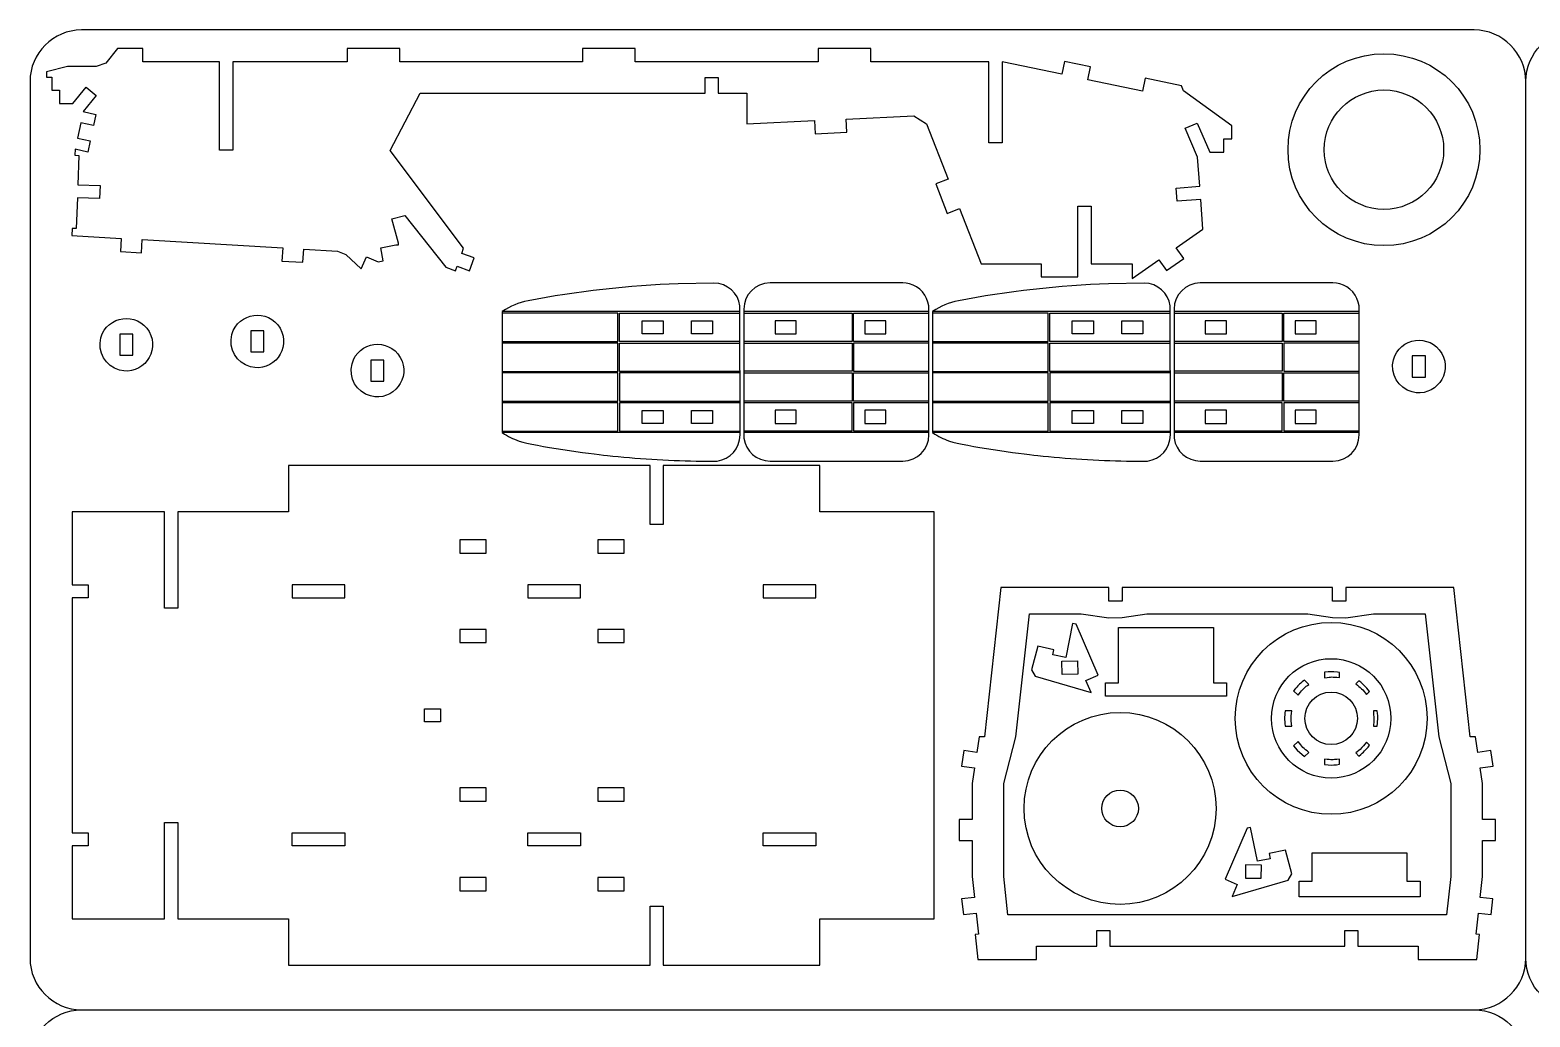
# Model space of a CAD drawing. Extents: x 502 to 1082, y 369 to 749.
# Drawn here: x 502.5 to 793.3, y 557.5 to 748.9 of the extents above; entities that cross this region are included whole.
import ezdxf

# ---------------------------------------------------------------- set-up
doc = ezdxf.new("R2010")
doc.units = 0
doc.layers.get('0').update_dxf_attribs({"linetype": 'CONTINUOUS'})

msp = doc.modelspace()

# ---------------------------------------------------------------- linework, layer by layer
at = {"color": 0}
for p, q in [((782.48309, 748.88835), (512.48319, 748.88835)), ((502.48309, 738.88835), (502.48309, 568.88835)), ((792.48319, 568.88835), (792.48319, 738.88835)), ((792.48319, 568.88835), (792.48319, 738.88835)), ((640.16899, 694.27045), (594.04939, 694.26995)), ((616.47729, 693.96415), (594.04939, 693.96395)), ((616.47739, 688.48175), (616.47729, 693.96415)), ((616.78329, 693.96415), (640.16899, 693.96445)), ((616.78329, 688.48175), (616.78329, 693.96415)), ((676.78059, 694.28615), (640.86089, 694.28565)), ((640.86089, 693.97965), (661.86079, 693.97995)), ((661.86079, 693.97995), (661.86089, 688.49755)), ((662.16679, 693.97995), (676.78059, 693.98015)), ((662.16689, 688.49755), (662.16679, 693.97995)), ((723.59219, 694.27045), (677.47259, 694.26995)), ((699.90049, 693.96415), (677.47259, 693.96395)), ((699.90059, 688.48175), (699.90049, 693.96415)), ((700.20649, 693.96415), (723.59219, 693.96445)), ((700.20649, 688.48175), (700.20649, 693.96415)), ((760.20389, 694.28615), (724.28419, 694.28565)), ((724.28419, 693.97965), (745.28409, 693.97995)), ((745.28409, 693.97995), (745.28419, 688.49755)), ((745.59009, 693.97995), (760.20389, 693.98015)), ((745.59019, 688.49755), (745.59009, 693.97995)), ((594.04939, 688.48155), (616.47739, 688.48175)), ((616.47739, 688.17575), (594.04939, 688.17555)), ((616.47739, 682.69335), (616.47739, 688.17575)), ((640.16899, 688.48205), (616.78329, 688.48175)), ((616.78339, 688.17575), (640.16899, 688.17605)), ((616.78339, 682.69335), (616.78339, 688.17575)), ((661.86089, 688.49755), (640.86089, 688.49725)), ((640.86089, 688.19125), (661.86089, 688.19155)), ((661.86089, 688.19155), (661.86099, 682.70915)), ((676.78079, 688.49775), (662.16689, 688.49755)), ((676.78079, 688.19175), (662.16689, 688.19155)), ((662.16689, 688.19155), (662.16699, 682.70915)), ((677.47259, 688.48155), (699.90059, 688.48175)), ((699.90059, 688.17575), (677.47259, 688.17555)), ((699.90059, 682.69335), (699.90059, 688.17575)), ((723.59229, 688.48205), (700.20649, 688.48175)), ((700.20659, 688.17575), (723.59229, 688.17605)), ((700.20659, 682.69335), (700.20659, 688.17575)), ((745.28419, 688.49755), (724.28419, 688.49725)), ((724.28419, 688.19125), (745.28419, 688.19155)), ((745.28419, 688.19155), (745.28429, 682.70915)), ((760.20409, 688.49775), (745.59019, 688.49755)), ((760.20409, 688.19175), (745.59019, 688.19155)), ((745.59019, 688.19155), (745.59029, 682.70915)), ((594.04949, 682.69315), (616.47739, 682.69335)), ((616.47739, 682.38735), (594.04949, 682.38715)), ((616.47749, 676.90495), (616.47739, 682.38735)), ((640.16899, 682.69365), (616.78339, 682.69335)), ((640.16899, 682.38765), (616.78339, 682.38735)), ((616.78339, 682.38735), (616.78349, 676.90495)), ((661.86099, 682.70915), (640.86099, 682.70885)), ((640.86099, 682.40285), (661.86099, 682.40315)), ((661.86099, 682.40315), (661.86109, 676.92075)), ((662.16699, 682.70915), (676.78079, 682.70935)), ((662.16699, 682.40315), (676.78079, 682.40335)), ((662.16699, 676.92075), (662.16699, 682.40315)), ((677.47269, 682.69315), (699.90059, 682.69335)), ((699.90059, 682.38735), (677.47269, 682.38715)), ((699.90069, 676.90495), (699.90059, 682.38735)), ((723.59229, 682.69365), (700.20659, 682.69335)), ((723.59229, 682.38765), (700.20659, 682.38735)), ((700.20659, 682.38735), (700.20669, 676.90495)), ((745.28429, 682.70915), (724.28429, 682.70885)), ((724.28429, 682.40285), (745.28429, 682.40315)), ((745.28429, 682.40315), (745.28439, 676.92075)), ((745.59029, 682.70915), (760.20409, 682.70935)), ((745.59029, 682.40315), (760.20409, 682.40335)), ((745.59029, 676.92075), (745.59029, 682.40315)), ((594.04949, 676.90475), (616.47749, 676.90495)), ((616.47749, 676.59895), (594.04949, 676.59875)), ((616.47749, 671.11655), (616.47749, 676.59895)), ((616.78349, 676.90495), (640.16909, 676.90525)), ((640.16909, 676.59925), (616.78349, 676.59895)), ((616.78349, 676.59895), (616.78349, 671.11655)), ((661.86109, 676.92075), (640.86109, 676.92045)), ((661.86109, 676.61475), (640.86109, 676.61445)), ((661.86109, 671.13235), (661.86109, 676.61475)), ((676.78089, 676.92095), (662.16699, 676.92075)), ((676.78089, 676.61495), (662.16709, 676.61475)), ((662.16709, 676.61475), (662.16709, 671.13235)), ((677.47269, 676.90475), (699.90069, 676.90495)), ((699.90069, 676.59895), (677.47269, 676.59875)), ((699.90069, 671.11655), (699.90069, 676.59895)), ((700.20669, 676.90495), (723.59239, 676.90525)), ((723.59239, 676.59925), (700.20669, 676.59895)), ((700.20669, 676.59895), (700.20669, 671.11655)), ((745.28439, 676.92075), (724.28439, 676.92045)), ((745.28439, 676.61475), (724.28439, 676.61445)), ((745.28439, 671.13235), (745.28439, 676.61475)), ((760.20419, 676.92095), (745.59029, 676.92075)), ((760.20419, 676.61495), (745.59039, 676.61475)), ((745.59039, 676.61475), (745.59039, 671.13235)), ((594.04959, 671.11625), (616.47749, 671.11655)), ((640.16919, 670.81085), (594.04959, 670.81025)), ((616.78349, 671.11655), (640.16919, 671.11675)), ((640.86119, 671.13205), (661.86109, 671.13235)), ((676.78099, 670.82655), (640.86119, 670.82605)), ((662.16709, 671.13235), (676.78099, 671.13255)), ((677.47279, 671.11625), (699.90069, 671.11655)), ((723.59239, 670.81085), (677.47279, 670.81025)), ((700.20669, 671.11655), (723.59239, 671.11675)), ((724.28449, 671.13205), (745.28439, 671.13235)), ((760.20429, 670.82655), (724.28449, 670.82605)), ((745.59039, 671.13235), (760.20429, 671.13255)), ((512.48319, 558.88835), (782.48309, 558.88835)), ((512.48319, 558.88835), (782.48309, 558.88835))]:
    msp.add_line(p, q, dxfattribs=at)
at = {"color": 7}
for p, q in [((519.47849, 745.28785), (517.17399, 742.46685)), ((524.38129, 745.28795), (519.47849, 745.28785)), ((524.38129, 742.73785), (524.38129, 745.28795)), ((574.16259, 745.28805), (563.96279, 745.28805)), ((563.96279, 745.28805), (563.96279, 742.73805)), ((574.16269, 742.73815), (574.16259, 745.28805)), ((619.83319, 745.28825), (609.63329, 745.28805)), ((609.63329, 745.28805), (609.63329, 742.73825)), ((619.83319, 742.73825), (619.83319, 745.28825)), ((665.50369, 745.28835), (655.30389, 745.28835)), ((655.30389, 745.28835), (655.30389, 742.73835)), ((665.50379, 742.73835), (665.50369, 745.28835)), ((509.76209, 741.78065), (505.68309, 740.75895)), ((515.30399, 741.77905), (509.76209, 741.78065)), ((517.17399, 742.46685), (515.30399, 741.77905)), ((539.22739, 742.73785), (524.38129, 742.73785)), ((539.22749, 725.55385), (539.22739, 742.73785)), ((563.96279, 742.73805), (541.77739, 742.73785)), ((541.77739, 742.73785), (541.77739, 725.55385)), ((609.63329, 742.73825), (574.16269, 742.73815)), ((655.30389, 742.73835), (619.83319, 742.73825)), ((688.40609, 742.73835), (665.50379, 742.73835)), ((688.40619, 726.97635), (688.40609, 742.73835)), ((690.95719, 742.73835), (690.95619, 726.97635)), ((702.55979, 740.30325), (690.95719, 742.73835)), ((703.08339, 742.79865), (702.55979, 740.30325)), ((708.07459, 741.75105), (703.08339, 742.79865)), ((707.55099, 739.25565), (708.07459, 741.75105)), ((505.68309, 740.75895), (505.68449, 739.73845)), ((505.68449, 739.73845), (506.70459, 739.73925)), ((506.70459, 739.73925), (506.70379, 737.19015)), ((633.35869, 739.67825), (635.90869, 739.67835)), ((633.35869, 736.61835), (633.35869, 739.67825)), ((635.90869, 739.67835), (635.90869, 736.61835)), ((718.15549, 737.02985), (707.55099, 739.25565)), ((718.67929, 739.52545), (718.15549, 737.02985)), ((725.71909, 738.06425), (718.67929, 739.52545)), ((506.70379, 737.19015), (508.23389, 737.19155)), ((508.23389, 737.19155), (508.23169, 734.64145)), ((510.80069, 734.64075), (513.34209, 737.77585)), ((515.31689, 736.16265), (512.77549, 733.05155)), ((513.34209, 737.77585), (515.31689, 736.16265)), ((572.32319, 725.54705), (578.10559, 736.61815)), ((578.10559, 736.61815), (633.35869, 736.61835)), ((635.90869, 736.61835), (641.45929, 736.61835)), ((641.45929, 736.61835), (641.46969, 730.69795)), ((726.14619, 737.06545), (725.71909, 738.06425)), ((735.48099, 730.30585), (726.14619, 737.06545)), ((508.23169, 734.64145), (510.80069, 734.64075)), ((512.77549, 733.05155), (515.26889, 732.51705)), ((512.31339, 730.89565), (511.67199, 727.90365)), ((514.80669, 730.36115), (512.31339, 730.89565)), ((515.26889, 732.51705), (514.80669, 730.36115)), ((641.46969, 730.69795), (654.59819, 731.31465)), ((654.59819, 731.31465), (654.71789, 728.76755)), ((660.71139, 731.60185), (673.83979, 732.21865)), ((660.83099, 729.05465), (660.71139, 731.60185)), ((673.83979, 732.21865), (676.30539, 730.67425)), ((676.30539, 730.67425), (680.47759, 719.96035)), ((726.45959, 729.83505), (728.80499, 730.83595)), ((728.80499, 730.83595), (731.20709, 725.20715)), ((735.48289, 727.75595), (735.48099, 730.30585)), ((511.67199, 727.90365), (514.16529, 727.36905)), ((514.16529, 727.36905), (513.70309, 725.21335)), ((654.71789, 728.76755), (660.83099, 729.05465)), ((728.86159, 724.20645), (726.45959, 729.83505)), ((733.95079, 725.20695), (733.95079, 727.75685)), ((733.95079, 727.75685), (735.48289, 727.75595)), ((511.20979, 725.74785), (511.16789, 724.60435)), ((511.16789, 724.60435), (511.98279, 724.57445)), ((513.70309, 725.21335), (511.20979, 725.74785)), ((511.98279, 724.57445), (511.77439, 718.89335)), ((541.77739, 725.55385), (539.22749, 725.55385)), ((586.53419, 706.57865), (572.32319, 725.54705)), ((690.95619, 726.97635), (688.40619, 726.97635)), ((729.28049, 718.57215), (728.86159, 724.20645)), ((731.20709, 725.20715), (733.95079, 725.20695)), ((511.77439, 718.89335), (516.05599, 718.73635)), ((516.05599, 718.73635), (515.96259, 716.18805)), ((680.47759, 719.96035), (678.10149, 719.03495)), ((678.10149, 719.03495), (680.32249, 713.33145)), ((724.70319, 718.23165), (729.28049, 718.57215)), ((511.68099, 716.34505), (511.46229, 710.38005)), ((515.96259, 716.18805), (511.68099, 716.34505)), ((724.89229, 715.68865), (724.70319, 718.23165)), ((729.46959, 716.02915), (724.89229, 715.68865)), ((729.89829, 710.26395), (729.46959, 716.02915)), ((572.66539, 712.24705), (575.12839, 712.90705)), ((575.12839, 712.90705), (583.08169, 702.89215)), ((680.32249, 713.33145), (682.69869, 714.25675)), ((682.69869, 714.25675), (686.87009, 703.54485)), ((705.64129, 700.99515), (705.64129, 714.72105)), ((705.64129, 714.72105), (708.19129, 714.72105)), ((708.19129, 714.72105), (708.19129, 703.54515)), ((510.64639, 710.38005), (510.59779, 709.05495)), ((511.46229, 710.38005), (510.64639, 710.38005)), ((573.92719, 707.53805), (572.66539, 712.24705)), ((724.70399, 706.64705), (729.89829, 710.26395)), ((510.59779, 709.05495), (520.15909, 708.48785)), ((520.15909, 708.48785), (520.00809, 705.94235)), ((524.08089, 705.70075), (524.23189, 708.24625)), ((524.23189, 708.24625), (551.47479, 706.63045)), ((570.48109, 706.65065), (573.40869, 707.23345)), ((573.40869, 707.23345), (573.92309, 707.23345)), ((573.92309, 707.23345), (573.92719, 707.53805)), ((520.00809, 705.94235), (524.08089, 705.70075)), ((551.47479, 706.63045), (551.32379, 704.08495)), ((551.32379, 704.08495), (555.39659, 703.84335)), ((555.39659, 703.84335), (555.54759, 706.38885)), ((555.54759, 706.38885), (562.11369, 705.99935)), ((562.11369, 705.99935), (563.69029, 705.32575)), ((563.69029, 705.32575), (566.70879, 702.58075)), ((566.70879, 702.58075), (567.71589, 704.92345)), ((567.71589, 704.92345), (569.97859, 703.95065)), ((569.97859, 703.95065), (570.97899, 704.14985)), ((570.97899, 704.14985), (570.48109, 706.65065)), ((586.17869, 705.56365), (586.53419, 706.57865)), ((588.58539, 704.72085), (586.17869, 705.56365)), ((587.70889, 702.21795), (588.58539, 704.72085)), ((716.16139, 700.69875), (721.35569, 704.31565)), ((721.35569, 704.31565), (722.81289, 702.22305)), ((722.81289, 702.22305), (726.16109, 704.55445)), ((726.16109, 704.55445), (724.70399, 706.64705)), ((583.08169, 702.89215), (585.00709, 702.21785)), ((585.00709, 702.21785), (585.30219, 703.06065)), ((585.30219, 703.06065), (587.70889, 702.21795)), ((686.87009, 703.54485), (698.50089, 703.54505)), ((698.50089, 703.54505), (698.50089, 700.99505)), ((698.50089, 700.99505), (705.64129, 700.99515)), ((708.19129, 703.54515), (716.16329, 703.54525)), ((716.16329, 703.54525), (716.16139, 700.69875)), ((635.06889, 699.81685), (628.17979, 699.69215)), ((671.68059, 699.83255), (645.96069, 699.83225)), ((672.34629, 699.78895), (671.68059, 699.83255)), ((673.00059, 699.65885), (672.34629, 699.78895)), ((718.49219, 699.81685), (711.60309, 699.69215)), ((755.10389, 699.83255), (729.38399, 699.83225)), ((755.76959, 699.78895), (755.10389, 699.83255)), ((756.42389, 699.65885), (755.76959, 699.78895)), ((640.16919, 670.36435), (640.12529, 695.38265)), ((676.78099, 670.38005), (676.73699, 695.39835)), ((723.59239, 670.36435), (723.54859, 695.38265)), ((760.20429, 670.38005), (760.16029, 695.39835)), ((594.04939, 694.26995), (594.04959, 670.81025)), ((621.14059, 689.94735), (621.14059, 692.49725)), ((621.14059, 692.49725), (625.22059, 692.49725)), ((625.22059, 692.49725), (625.22059, 689.94735)), ((630.72849, 689.94765), (630.72839, 692.49755)), ((630.72839, 692.49755), (634.80839, 692.49755)), ((634.80839, 692.49755), (634.80839, 689.94765)), ((640.86079, 694.73225), (640.90489, 669.71385)), ((651.01099, 692.51345), (646.93109, 692.51335)), ((646.93109, 692.51335), (646.93109, 689.96335)), ((651.01099, 689.96345), (651.01099, 692.51345)), ((668.41089, 692.51395), (664.33099, 692.51385)), ((664.33099, 692.51385), (664.33099, 689.96385)), ((668.41089, 689.96395), (668.41089, 692.51395)), ((677.47259, 694.26995), (677.47279, 670.81025)), ((704.56379, 689.94735), (704.56379, 692.49725)), ((704.56379, 692.49725), (708.64389, 692.49725)), ((708.64389, 692.49725), (708.64389, 689.94735)), ((714.15169, 689.94765), (714.15169, 692.49755)), ((714.15169, 692.49755), (718.23159, 692.49755)), ((718.23159, 692.49755), (718.23159, 689.94765)), ((724.28399, 694.73225), (724.32819, 669.71385)), ((734.43419, 692.51345), (730.35429, 692.51335)), ((730.35429, 692.51335), (730.35429, 689.96335)), ((734.43419, 689.96345), (734.43419, 692.51345)), ((751.83419, 692.51395), (747.75429, 692.51385)), ((747.75429, 692.51385), (747.75429, 689.96385)), ((751.83419, 689.96395), (751.83419, 692.51395)), ((522.43189, 689.90475), (519.88189, 689.90475)), ((519.88189, 689.90475), (519.88189, 685.82475)), ((522.43189, 685.82475), (522.43189, 689.90475)), ((547.83189, 690.53365), (545.28189, 690.53365)), ((545.28189, 690.53365), (545.28189, 686.45365)), ((547.83189, 686.45365), (547.83189, 690.53365)), ((625.22059, 689.94735), (621.14059, 689.94735)), ((634.80839, 689.94765), (630.72849, 689.94765)), ((646.93109, 689.96335), (651.01099, 689.96345)), ((664.33099, 689.96385), (668.41089, 689.96395)), ((708.64389, 689.94735), (704.56379, 689.94735)), ((718.23159, 689.94765), (714.15169, 689.94765)), ((730.35429, 689.96335), (734.43419, 689.96345)), ((747.75429, 689.96385), (751.83419, 689.96395)), ((545.28189, 686.45365), (547.83189, 686.45365)), ((519.88189, 685.82475), (522.43189, 685.82475)), ((571.11529, 684.88915), (568.56529, 684.88915)), ((568.56529, 684.88915), (568.56529, 680.80915)), ((571.11529, 680.80915), (571.11529, 684.88915)), ((773.04029, 685.67145), (770.49029, 685.67145)), ((770.49029, 685.67145), (770.49029, 681.59145)), ((773.04029, 681.59145), (773.04029, 685.67145)), ((568.56529, 680.80915), (571.11529, 680.80915)), ((770.49029, 681.59145), (773.04029, 681.59145)), ((621.14079, 675.13175), (625.22079, 675.13175)), ((621.14079, 672.58185), (621.14079, 675.13175)), ((625.22079, 675.13175), (625.22079, 672.58185)), ((630.72859, 675.13205), (634.80859, 675.13205)), ((630.72859, 672.58215), (630.72859, 675.13205)), ((634.80859, 675.13205), (634.80859, 672.58215)), ((651.01119, 675.14785), (646.93139, 675.14775)), ((646.93139, 675.14775), (646.93139, 672.59775)), ((651.01119, 672.59785), (651.01119, 675.14785)), ((668.41109, 675.14835), (664.33119, 675.14825)), ((664.33119, 675.14825), (664.33119, 672.59825)), ((668.41109, 672.59835), (668.41109, 675.14835)), ((704.56399, 675.13175), (708.64409, 675.13175)), ((704.56399, 672.58185), (704.56399, 675.13175)), ((708.64409, 675.13175), (708.64409, 672.58185)), ((714.15189, 675.13205), (718.23189, 675.13205)), ((714.15189, 672.58215), (714.15189, 675.13205)), ((718.23189, 675.13205), (718.23189, 672.58215)), ((734.43449, 675.14785), (730.35459, 675.14775)), ((730.35459, 675.14775), (730.35459, 672.59775)), ((734.43449, 672.59785), (734.43449, 675.14785)), ((751.83439, 675.14835), (747.75449, 675.14825)), ((747.75449, 675.14825), (747.75449, 672.59825)), ((751.83439, 672.59835), (751.83439, 675.14835)), ((625.22079, 672.58185), (621.14079, 672.58185)), ((634.80859, 672.58215), (630.72859, 672.58215)), ((646.93139, 672.59775), (651.01119, 672.59785)), ((664.33119, 672.59825), (668.41109, 672.59835)), ((708.64409, 672.58185), (704.56399, 672.58185)), ((718.23189, 672.58215), (714.15189, 672.58215)), ((730.35459, 672.59775), (734.43449, 672.59785)), ((747.75449, 672.59825), (751.83439, 672.59835)), ((622.72299, 664.42595), (552.61579, 664.42585)), ((552.61579, 664.42585), (552.61579, 655.45905)), ((622.72299, 652.99225), (622.72299, 664.42595)), ((655.64029, 664.42595), (625.27289, 664.42595)), ((625.27289, 664.42595), (625.27289, 652.99225)), ((631.62429, 665.29545), (635.73499, 665.30795)), ((645.96119, 665.27975), (671.68119, 665.28005)), ((655.64029, 655.45985), (655.64029, 664.42595)), ((715.04759, 665.29545), (719.15829, 665.30795)), ((729.38449, 665.27975), (755.10449, 665.28005)), ((528.58009, 655.45905), (510.67419, 655.45905)), ((510.67419, 655.45905), (510.67419, 641.32115)), ((528.58009, 636.74775), (528.58009, 655.45905)), ((552.61579, 655.45905), (531.13009, 655.45905)), ((531.13009, 655.45905), (531.13009, 636.74775)), ((677.75819, 655.45985), (655.64029, 655.45985)), ((677.75819, 576.52985), (677.75819, 655.45985)), ((625.27289, 652.99225), (622.72299, 652.99225)), ((590.93039, 650.00365), (585.83039, 650.00365)), ((585.83039, 650.00365), (585.83039, 647.45365)), ((590.93039, 647.45365), (590.93039, 650.00365)), ((617.66539, 650.00375), (612.56559, 650.00375)), ((612.56559, 650.00375), (612.56559, 647.45375)), ((617.66539, 647.45375), (617.66539, 650.00375)), ((585.83039, 647.45365), (590.93039, 647.45365)), ((612.56559, 647.45375), (617.66539, 647.45375)), ((510.67419, 641.32115), (513.73409, 641.32115)), ((513.73409, 641.32115), (513.73409, 638.77115)), ((563.51519, 641.32115), (553.31539, 641.32105)), ((553.31539, 641.32105), (553.31539, 638.77115)), ((563.51519, 638.77115), (563.51519, 641.32115)), ((609.18559, 641.32125), (598.98579, 641.32125)), ((598.98579, 641.32125), (598.98579, 638.77355)), ((609.18559, 638.77355), (609.18559, 641.32125)), ((654.85599, 641.32135), (644.65619, 641.32135)), ((644.65619, 641.32135), (644.65619, 638.77585)), ((654.85599, 638.77585), (654.85599, 641.32135)), ((690.73239, 640.75425), (687.51839, 611.79935)), ((711.67269, 640.75425), (690.73239, 640.75425)), ((711.67269, 638.14425), (711.67269, 640.75425)), ((755.01139, 640.75425), (714.23249, 640.75425)), ((714.23249, 640.75425), (714.23249, 638.14425)), ((755.01139, 638.14425), (755.01139, 640.75425)), ((778.51149, 640.75425), (757.57129, 640.75425)), ((757.57129, 640.75425), (757.57129, 638.14425)), ((781.72549, 611.79935), (778.51149, 640.75425)), ((513.73409, 638.77115), (510.67419, 638.77115)), ((510.67419, 638.77115), (510.67419, 593.21855)), ((553.31539, 638.77115), (563.51519, 638.77115)), ((598.98579, 638.77355), (609.18559, 638.77355)), ((644.65619, 638.77585), (654.85599, 638.77585)), ((714.23249, 638.14425), (711.67269, 638.14425)), ((757.57129, 638.14425), (755.01139, 638.14425)), ((531.13009, 636.74775), (528.58009, 636.74775)), ((693.64279, 611.84015), (696.28619, 635.65435)), ((696.28619, 635.65435), (706.27929, 635.65435)), ((706.27929, 635.65435), (711.67269, 634.92835)), ((711.67269, 634.92835), (714.22259, 634.93065)), ((714.22259, 634.93065), (719.02909, 635.65435)), ((719.02909, 635.65435), (750.21469, 635.65435)), ((750.21469, 635.65435), (755.02129, 634.93065)), ((755.02129, 634.93065), (757.57129, 634.92835)), ((757.57129, 634.92835), (762.96449, 635.65435)), ((762.96449, 635.65435), (772.95769, 635.65435)), ((772.95769, 635.65435), (775.60109, 611.84015)), ((590.93009, 632.63845), (585.83019, 632.63835)), ((585.83019, 632.63835), (585.83019, 630.08845)), ((590.93009, 630.08845), (590.93009, 632.63845)), ((617.66519, 632.63845), (612.56529, 632.63845)), ((612.56529, 632.63845), (612.56529, 630.08845)), ((617.66519, 630.08845), (617.66519, 632.63845)), ((704.61559, 633.81235), (703.30429, 627.22505)), ((705.30439, 633.66085), (704.61559, 633.81235)), ((709.56019, 623.76175), (705.30439, 633.66085)), ((713.55069, 622.27845), (713.55069, 633.05365)), ((713.55069, 633.05365), (731.91039, 633.05365)), ((731.91039, 633.05365), (731.91039, 622.27845)), ((585.83019, 630.08845), (590.93009, 630.08845)), ((612.56529, 630.08845), (617.66519, 630.08845)), ((697.85719, 629.37785), (696.63019, 624.79855)), ((701.00249, 628.72325), (697.85719, 629.37785)), ((700.80339, 627.72295), (701.00249, 628.72325)), ((703.30429, 627.22505), (700.80339, 627.72295)), ((702.53379, 626.47945), (705.59329, 626.53285)), ((702.57819, 623.92985), (702.53379, 626.47945)), ((705.59329, 626.53285), (705.63769, 623.98325)), ((696.63019, 624.79855), (697.36189, 623.59965)), ((697.36189, 623.59965), (708.22479, 620.41195)), ((705.63769, 623.98325), (702.57819, 623.92985)), ((707.21759, 622.75455), (709.56019, 623.76175)), ((708.22479, 620.41195), (707.21759, 622.75455)), ((750.41439, 621.99415), (749.58469, 622.82385)), ((753.43439, 624.35615), (753.43439, 623.29005)), ((756.39339, 624.30795), (755.98859, 624.36155)), ((756.39339, 623.33235), (756.39339, 624.30795)), ((760.12029, 622.70105), (759.50659, 622.08735)), ((711.00079, 619.72845), (711.00079, 622.27845)), ((711.00079, 622.27845), (713.55069, 622.27845)), ((734.46039, 619.72845), (711.00079, 619.72845)), ((731.91039, 622.27845), (734.46039, 622.27845)), ((734.46039, 622.27845), (734.46039, 619.72845)), ((747.46819, 620.75585), (748.34299, 619.88105)), ((748.34299, 619.88105), (748.81709, 620.50165)), ((761.61979, 620.01605), (762.18869, 620.58465)), ((578.98849, 614.71985), (578.98849, 617.26985)), ((578.98849, 617.26985), (582.04849, 617.26985)), ((582.04849, 617.26985), (582.04849, 614.71985)), ((747.11839, 616.88205), (745.83669, 616.88205)), ((763.69759, 616.88205), (762.93729, 616.88205)), ((762.93729, 616.88205), (763.05949, 614.95055)), ((582.04849, 614.71985), (578.98849, 614.71985)), ((745.83669, 613.92295), (747.11839, 613.92295)), ((747.11839, 613.92295), (747.00539, 614.89085)), ((763.05949, 614.95055), (762.93729, 613.92295)), ((762.93729, 613.92295), (763.69729, 613.92295)), ((686.48639, 611.79935), (686.05069, 608.81235)), ((687.51839, 611.79935), (686.48639, 611.79935)), ((691.29309, 602.79755), (693.64279, 611.84015)), ((748.34299, 610.92405), (747.46819, 610.04905)), ((762.18869, 610.22035), (761.61979, 610.78895)), ((775.60109, 611.84015), (777.95079, 602.79755)), ((782.75739, 611.79935), (781.72549, 611.79935)), ((783.19319, 608.81235), (782.75739, 611.79935)), ((683.52699, 609.18055), (683.08529, 606.15265)), ((686.05069, 608.81235), (683.52699, 609.18055)), ((747.46819, 610.04905), (748.15739, 609.22755)), ((748.15739, 609.22755), (749.58499, 607.98095)), ((749.58499, 607.98095), (750.41439, 608.81075)), ((760.36229, 609.38365), (759.50659, 608.71765)), ((759.50659, 608.71765), (760.12059, 608.10395)), ((785.71679, 609.18055), (783.19319, 608.81235)), ((786.15859, 606.15265), (785.71679, 609.18055)), ((683.08529, 606.15265), (685.60889, 605.78455)), ((685.60889, 605.78455), (685.17319, 602.79755)), ((753.43439, 607.51485), (753.43439, 606.44895)), ((753.43439, 606.44895), (754.18949, 606.37855)), ((756.39339, 606.49705), (756.39339, 607.47275)), ((783.63489, 605.78455), (786.15859, 606.15265)), ((784.07069, 602.79755), (783.63489, 605.78455)), ((685.17319, 602.79755), (685.17319, 595.81245)), ((691.29309, 584.74755), (691.29309, 602.79755)), ((777.95079, 602.79755), (777.95079, 584.74755)), ((784.07069, 595.81245), (784.07069, 602.79755)), ((590.93039, 601.90105), (585.83039, 601.90105)), ((585.83039, 601.90105), (585.83039, 599.35105)), ((585.83039, 599.35105), (590.93039, 599.35105)), ((590.93039, 599.35105), (590.93039, 601.90105)), ((617.66539, 601.90105), (612.56559, 601.90105)), ((612.56559, 601.90105), (612.56559, 599.35115)), ((612.56559, 599.35115), (617.66539, 599.35115)), ((617.66539, 599.35115), (617.66539, 601.90105)), ((528.58009, 576.53065), (528.58009, 595.24195)), ((528.58009, 595.24195), (531.13009, 595.24195)), ((531.13009, 595.24195), (531.13009, 576.53065)), ((685.17319, 595.81245), (682.62869, 595.81245)), ((682.62869, 595.81245), (682.62869, 591.73255)), ((738.45479, 594.12085), (734.19899, 584.22175)), ((739.14369, 594.27235), (738.45479, 594.12085)), ((740.45499, 587.68505), (739.14369, 594.27235)), ((786.61509, 595.81245), (784.07069, 595.81245)), ((786.61509, 591.73255), (786.61509, 595.81245)), ((510.67419, 593.21855), (513.73409, 593.21855)), ((513.73409, 590.66855), (510.67419, 590.66855)), ((510.67419, 590.66855), (510.67419, 576.53065)), ((513.73409, 593.21855), (513.73409, 590.66855)), ((553.31539, 590.66855), (553.31539, 593.21855)), ((553.31539, 593.21855), (563.51519, 593.21855)), ((563.51519, 590.66855), (553.31539, 590.66855)), ((563.51519, 593.21855), (563.51519, 590.66855)), ((598.98579, 590.66845), (598.98579, 593.21625)), ((598.98579, 593.21625), (609.18559, 593.21625)), ((609.18559, 590.66845), (598.98579, 590.66845)), ((609.18559, 593.21625), (609.18559, 590.66845)), ((644.65619, 590.66835), (644.65619, 593.21385)), ((644.65619, 593.21385), (654.85599, 593.21385)), ((654.85599, 590.66835), (644.65619, 590.66835)), ((654.85599, 593.21385), (654.85599, 590.66835)), ((682.62869, 591.73255), (685.17319, 591.73255)), ((685.17319, 591.73255), (685.17319, 584.74755)), ((784.07069, 584.74755), (784.07069, 591.73255)), ((784.07069, 591.73255), (786.61509, 591.73255)), ((742.95579, 588.18295), (740.45499, 587.68505)), ((745.90199, 589.83785), (742.75669, 589.18325)), ((742.75669, 589.18325), (742.95579, 588.18295)), ((747.12899, 585.25855), (745.90199, 589.83785)), ((751.07989, 583.85675), (751.07989, 589.33535)), ((751.07989, 589.33535), (769.43959, 589.33535)), ((769.43959, 589.33535), (769.43959, 583.85675)), ((685.17319, 584.74755), (685.61469, 580.66985)), ((692.09629, 577.32825), (691.29309, 584.74755)), ((738.16599, 586.99285), (738.12139, 584.44325)), ((741.22549, 586.93945), (738.16599, 586.99285)), ((741.18089, 584.38985), (741.22549, 586.93945)), ((746.39739, 584.05965), (747.12899, 585.25855)), ((777.95079, 584.74755), (777.14749, 577.32825)), ((783.62919, 580.66985), (784.07069, 584.74755)), ((590.93009, 584.53575), (585.83019, 584.53575)), ((585.83019, 584.53575), (585.83019, 581.98575)), ((585.83019, 581.98575), (590.93009, 581.98575)), ((590.93009, 581.98575), (590.93009, 584.53575)), ((617.66519, 584.53585), (612.56529, 584.53585)), ((612.56529, 584.53585), (612.56529, 581.98585)), ((612.56529, 581.98585), (617.66519, 581.98585)), ((617.66519, 581.98585), (617.66519, 584.53585)), ((734.19899, 584.22175), (736.54159, 583.21455)), ((735.53439, 580.87195), (746.39739, 584.05965)), ((736.54159, 583.21455), (735.53439, 580.87195)), ((738.12139, 584.44325), (741.18089, 584.38985)), ((748.52989, 580.79675), (748.52989, 583.85675)), ((748.52989, 583.85675), (751.07989, 583.85675)), ((769.43959, 583.85675), (771.98959, 583.85675)), ((771.98959, 583.85675), (771.98959, 580.79675)), ((622.72299, 567.56375), (622.72299, 578.99755)), ((622.72299, 578.99755), (625.27289, 578.99755)), ((625.27289, 578.99755), (625.27289, 567.56375)), ((685.61469, 580.66985), (683.11349, 580.39905)), ((683.11349, 580.39905), (683.44289, 577.35695)), ((771.98959, 580.79675), (748.52989, 580.79675)), ((786.13039, 580.39905), (783.62919, 580.66985)), ((785.80099, 577.35695), (786.13039, 580.39905)), ((510.67419, 576.53065), (528.58009, 576.53065)), ((531.13009, 576.53065), (552.61579, 576.53065)), ((552.61579, 576.53065), (552.61579, 567.56375)), ((655.64029, 567.56375), (655.64029, 576.52985)), ((655.64029, 576.52985), (677.75819, 576.52985)), ((683.44289, 577.35695), (685.94399, 577.62775)), ((685.94399, 577.62775), (686.38549, 573.55005)), ((777.14749, 577.32825), (692.09629, 577.32825)), ((782.85839, 573.55005), (783.29989, 577.62775)), ((783.29989, 577.62775), (785.80099, 577.35695)), ((686.38549, 573.55005), (685.71979, 573.46305)), ((685.71979, 573.46305), (686.22479, 568.65835)), ((709.29139, 571.20835), (709.29139, 574.26825)), ((709.29139, 574.26825), (711.84139, 574.26825)), ((711.84139, 574.26825), (711.84139, 571.20835)), ((757.40249, 571.20835), (757.40249, 574.26825)), ((757.40249, 574.26825), (759.95249, 574.26825)), ((759.95249, 574.26825), (759.95249, 571.20835)), ((783.52409, 573.46305), (782.85839, 573.55005)), ((783.01889, 568.65835), (783.52409, 573.46305)), ((697.62409, 568.65835), (697.62409, 571.20835)), ((697.62409, 571.20835), (709.29139, 571.20835)), ((711.84139, 571.20835), (757.40249, 571.20835)), ((759.95249, 571.20835), (771.61969, 571.20835)), ((771.61969, 571.20835), (771.61969, 568.65835)), ((552.61579, 567.56375), (622.72299, 567.56375)), ((625.27289, 567.56375), (655.64029, 567.56375)), ((686.22479, 568.65835), (697.62409, 568.65835)), ((771.61969, 568.65835), (783.01889, 568.65835))]:
    msp.add_line(p, q, dxfattribs=at)
at = {"color": 0}
for points in [[(512.48319, 748.88835), (506.98309, 748.88835), (502.48309, 744.38835), (502.48309, 738.88835)], [(792.48319, 738.88835), (792.48319, 744.38835), (787.98309, 748.88835), (782.48309, 748.88835)], [(792.48319, 738.88835), (792.48319, 744.38835), (796.98329, 748.88835), (802.48329, 748.88835)], [(743.18469, 615.40375), (743.18469, 621.79515), (748.36589, 626.97625), (754.75719, 626.97625)], [(754.75719, 626.97625), (761.14849, 626.97625), (766.32969, 621.79515), (766.32969, 615.40375)], [(754.75719, 603.83125), (748.36589, 603.83125), (743.18469, 609.01245), (743.18469, 615.40375)], [(766.32969, 615.40375), (766.32969, 609.01245), (761.14849, 603.83125), (754.75719, 603.83125)], [(502.48309, 568.88835), (502.48309, 563.38835), (506.98309, 558.88835), (512.48319, 558.88835)], [(782.48309, 558.88835), (787.98309, 558.88835), (792.48319, 563.38835), (792.48319, 568.88835)], [(802.48329, 558.88835), (796.98329, 558.88835), (792.48319, 563.38835), (792.48319, 568.88835)], [(502.48309, 548.88835), (502.48309, 554.38835), (506.98319, 558.88835), (512.48319, 558.88835)], [(782.48309, 558.88835), (787.98319, 558.88835), (792.48319, 554.38835), (792.48319, 548.88835)], [(792.48319, 548.89935), (792.48319, 554.39935), (796.98329, 558.89935), (802.48329, 558.89935)]]:
    msp.add_open_spline(points, degree=3, dxfattribs=at)
at = {"color": 7}
for points in [[(746.38799, 725.68105), (746.38799, 735.95655), (754.71799, 744.28655), (764.99349, 744.28655)], [(764.99349, 744.28655), (775.26899, 744.28655), (783.59899, 735.95655), (783.59899, 725.68105)], [(753.42099, 725.68105), (753.42099, 732.07235), (758.60219, 737.25355), (764.99349, 737.25355)], [(764.99349, 737.25355), (771.38479, 737.25355), (776.56599, 732.07235), (776.56599, 725.68105)], [(764.99349, 707.07555), (754.71799, 707.07555), (746.38799, 715.40555), (746.38799, 725.68105)], [(764.99349, 714.10855), (758.60219, 714.10855), (753.42099, 719.28975), (753.42099, 725.68105)], [(783.59899, 725.68105), (783.59899, 715.40555), (775.26899, 707.07555), (764.99349, 707.07555)], [(776.56599, 725.68105), (776.56599, 719.28975), (771.38479, 714.10855), (764.99349, 714.10855)], [(628.17979, 699.69215), (618.99089, 699.35945), (608.09979, 698.19205), (599.09359, 696.37995)], [(640.12529, 695.38265), (639.79269, 697.90835), (637.69909, 699.74275), (635.06889, 699.81685)], [(645.96069, 699.83225), (643.05019, 699.73675), (640.95589, 697.64255), (640.86079, 694.73225)], [(676.73699, 695.39835), (676.47099, 697.41865), (674.96899, 699.13155), (673.00059, 699.65885)], [(711.60309, 699.69215), (702.41409, 699.35945), (691.52299, 698.19205), (682.51679, 696.37995)], [(723.54859, 695.38265), (723.21599, 697.90835), (721.12239, 699.74275), (718.49219, 699.81685)], [(729.38399, 699.83225), (726.47339, 699.73675), (724.37919, 697.64255), (724.28399, 694.73225)], [(760.16029, 695.39835), (759.89429, 697.41865), (758.39229, 699.13155), (756.42389, 699.65885)], [(599.09359, 696.37995), (597.16159, 695.99125), (595.68639, 695.35485), (594.04939, 694.26995)], [(682.51679, 696.37995), (680.58479, 695.99125), (679.10959, 695.35485), (677.47259, 694.26995)], [(516.23079, 689.18475), (517.40209, 693.55785), (523.31019, 694.33565), (525.57359, 690.41485)], [(541.63079, 689.81365), (542.80209, 694.18675), (548.71019, 694.96445), (550.97359, 691.04365)], [(525.57359, 690.41485), (527.83719, 686.49355), (524.21039, 681.76715), (519.83689, 682.93855)], [(545.23689, 683.56745), (542.51809, 684.29565), (540.90269, 687.09515), (541.63079, 689.81365)], [(550.97359, 691.04365), (553.23719, 687.12245), (549.61039, 682.39605), (545.23689, 683.56745)], [(564.91419, 684.16915), (566.08549, 688.54225), (571.99359, 689.31995), (574.25699, 685.39915)], [(766.83919, 684.95145), (768.01049, 689.32455), (773.91859, 690.10225), (776.18199, 686.18145)], [(519.83689, 682.93855), (517.11809, 683.66675), (515.50269, 686.46625), (516.23079, 689.18475)], [(568.52029, 677.92295), (565.80149, 678.65115), (564.18609, 681.45065), (564.91419, 684.16915)], [(574.25699, 685.39915), (576.52059, 681.47795), (572.89379, 676.75155), (568.52029, 677.92295)], [(770.44529, 678.70525), (767.72649, 679.43345), (766.11109, 682.23295), (766.83919, 684.95145)], [(776.18199, 686.18145), (778.44559, 682.26025), (774.81879, 677.53385), (770.44529, 678.70525)], [(594.04959, 670.81025), (595.22209, 670.03375), (595.99709, 669.64465), (597.32089, 669.16965)], [(597.32089, 669.16965), (600.55299, 668.13295), (610.94379, 666.76575), (614.43809, 666.38495)], [(635.73499, 665.30795), (638.26519, 665.64105), (640.08279, 667.72255), (640.16919, 670.36435)], [(640.90489, 669.71385), (641.23819, 667.18355), (643.31949, 665.36595), (645.96119, 665.27975)], [(671.68119, 665.28005), (674.59149, 665.37525), (676.68559, 667.46945), (676.78099, 670.38005)], [(677.47279, 670.81025), (678.64529, 670.03375), (679.42029, 669.64465), (680.74409, 669.16965)], [(680.74409, 669.16965), (683.97619, 668.13295), (694.36699, 666.76575), (697.86129, 666.38495)], [(719.15829, 665.30795), (721.68849, 665.64105), (723.50609, 667.72255), (723.59239, 670.36435)], [(724.32819, 669.71385), (724.66149, 667.18355), (726.74279, 665.36595), (729.38449, 665.27975)], [(755.10449, 665.28005), (758.01479, 665.37525), (760.10889, 667.46945), (760.20429, 670.38005)], [(614.43809, 666.38495), (620.01749, 665.77695), (626.01279, 665.39685), (631.62429, 665.29545)], [(697.86129, 666.38495), (703.44069, 665.77695), (709.43609, 665.39685), (715.04759, 665.29545)], [(736.15169, 615.40375), (736.15169, 625.67935), (744.48169, 634.00925), (754.75719, 634.00925)], [(754.75719, 634.00925), (765.03269, 634.00925), (773.36269, 625.67935), (773.36269, 615.40375)], [(749.58469, 622.82385), (748.26939, 621.71315), (748.56039, 622.03615), (747.46819, 620.75585)], [(755.98859, 624.36155), (754.85759, 624.49475), (754.56869, 624.46935), (753.43439, 624.35615)], [(753.43439, 623.29005), (755.09589, 623.49265), (754.65489, 623.44095), (756.39339, 623.33235)], [(762.18869, 620.58465), (761.33279, 621.68685), (761.20239, 621.82015), (760.12029, 622.70105)], [(748.81709, 620.50165), (749.40679, 621.22435), (749.67879, 621.41605), (750.41439, 621.99415)], [(749.65719, 615.40375), (749.65719, 618.22035), (751.94059, 620.50385), (754.75719, 620.50385)], [(754.75719, 620.50385), (757.57379, 620.50385), (759.85719, 618.22035), (759.85719, 615.40375)], [(759.50659, 622.08735), (760.43839, 621.39115), (760.91999, 620.97165), (761.61979, 620.01605)], [(695.21719, 597.93745), (695.21719, 608.21305), (703.54719, 616.54295), (713.82269, 616.54295)], [(713.82269, 616.54295), (724.09819, 616.54295), (732.42819, 608.21305), (732.42819, 597.93745)], [(745.83669, 616.88205), (745.67769, 615.51825), (745.67789, 615.28685), (745.83669, 613.92295)], [(747.00539, 614.89085), (746.96279, 615.77865), (746.99329, 616.00195), (747.11839, 616.88205)], [(763.69729, 613.92295), (763.80149, 615.56765), (763.85569, 615.30255), (763.69759, 616.88205)], [(754.75719, 596.79825), (744.48169, 596.79825), (736.15169, 605.12825), (736.15169, 615.40375)], [(754.75719, 610.30375), (751.94059, 610.30375), (749.65719, 612.58715), (749.65719, 615.40375)], [(773.36269, 615.40375), (773.36269, 605.12825), (765.03269, 596.79825), (754.75719, 596.79825)], [(759.85719, 615.40375), (759.85719, 612.58715), (757.57379, 610.30375), (754.75719, 610.30375)], [(750.41439, 608.81075), (749.42539, 609.57205), (749.10469, 609.88465), (748.34299, 610.92405)], [(761.61979, 610.78895), (761.15129, 610.19315), (760.92969, 609.88575), (760.36229, 609.38365)], [(760.12059, 608.10395), (761.20129, 608.98355), (761.33419, 609.11985), (762.18869, 610.22035)], [(756.39339, 607.47275), (754.62179, 607.34215), (755.17899, 607.32205), (753.43439, 607.51485)], [(754.18949, 606.37855), (755.12239, 606.32235), (755.46759, 606.37445), (756.39339, 606.49705)], [(710.26219, 597.93745), (710.26219, 599.90385), (711.85629, 601.49805), (713.82269, 601.49805)], [(713.82269, 601.49805), (715.78909, 601.49805), (717.38319, 599.90385), (717.38319, 597.93745)], [(713.82269, 579.33195), (703.54719, 579.33195), (695.21719, 587.66195), (695.21719, 597.93745)], [(713.82269, 594.37695), (711.85629, 594.37695), (710.26219, 595.97105), (710.26219, 597.93745)], [(732.42819, 597.93745), (732.42819, 587.66195), (724.09819, 579.33195), (713.82269, 579.33195)], [(717.38319, 597.93745), (717.38319, 595.97105), (715.78909, 594.37695), (713.82269, 594.37695)]]:
    msp.add_open_spline(points, degree=3, dxfattribs=at)

doc.saveas('drawing.dxf')
